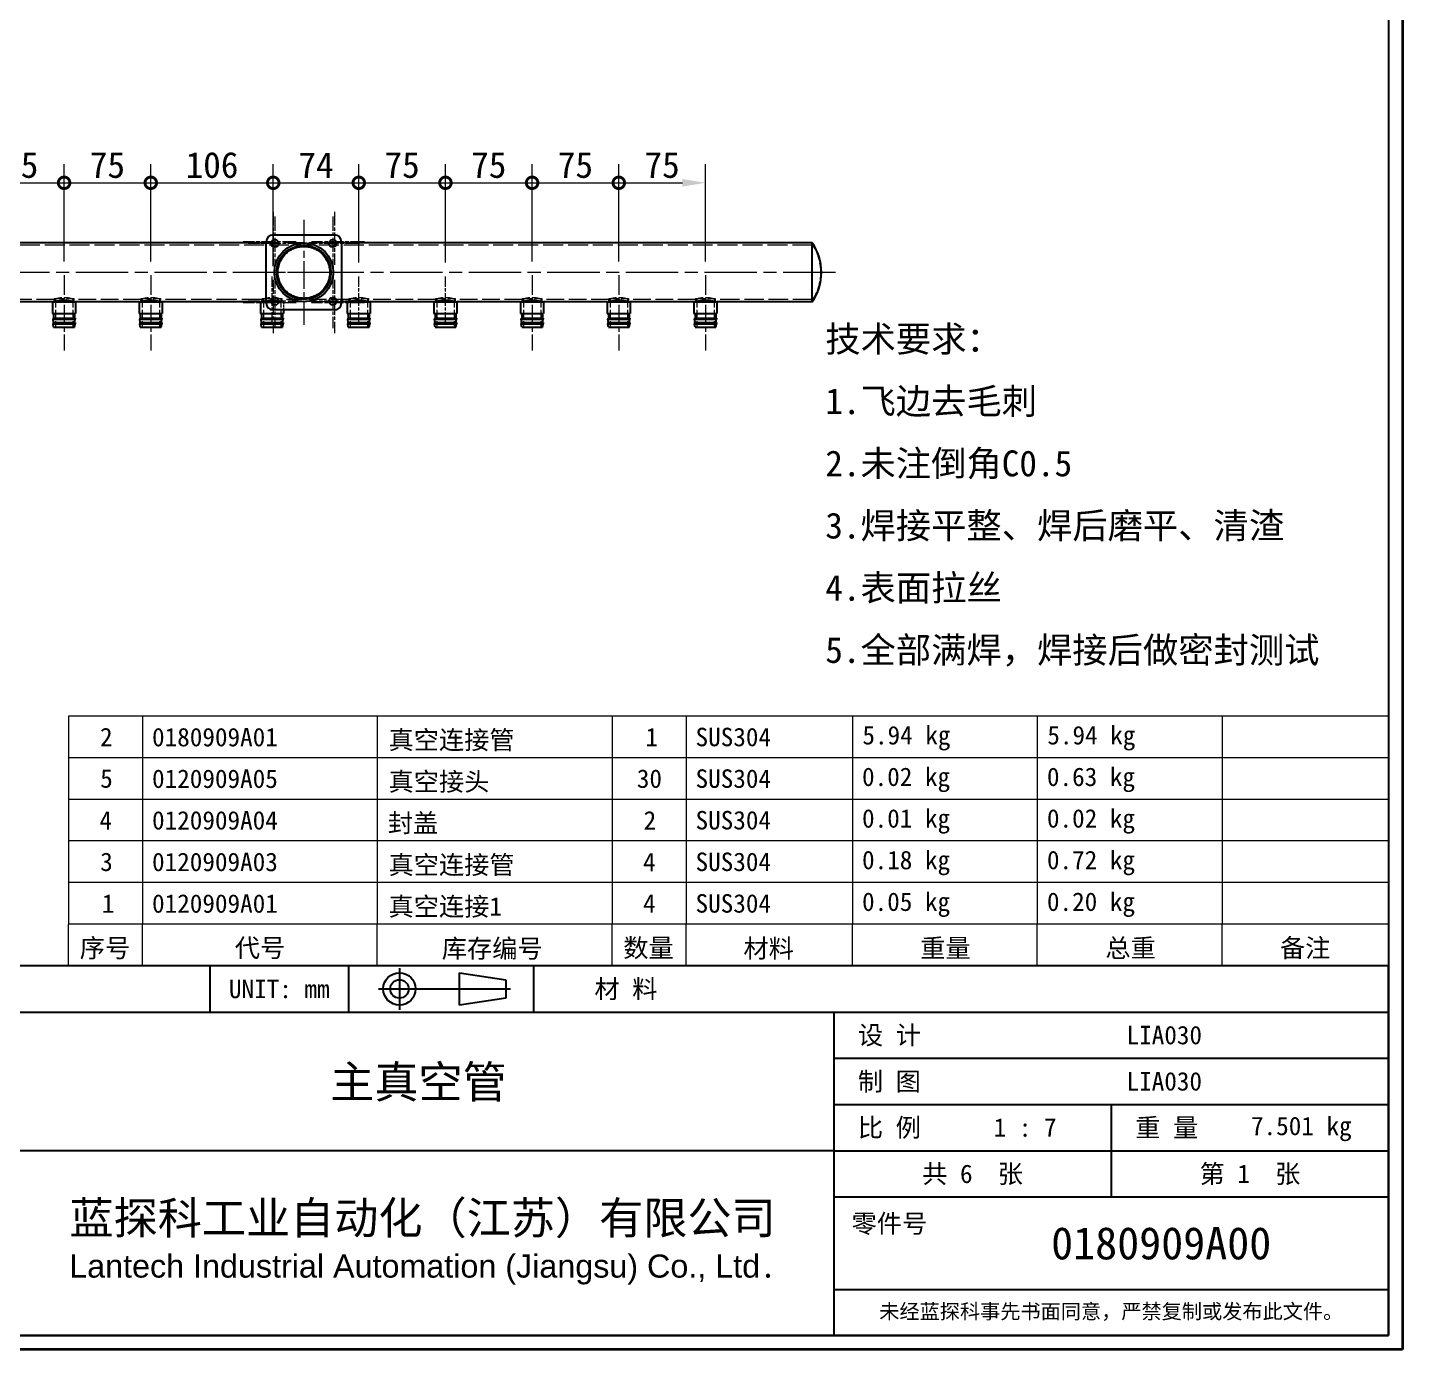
# Model space of a CAD drawing. Header units: millimetres. Extents: x 48 to 3316, y 44 to 2332.
# Drawn here: x 2126 to 3316, y 44 to 1188 of the extents above; entities that cross this region are included whole.
import ezdxf
from ezdxf.enums import TextEntityAlignment as Align

# ---------------------------------------------------------------- set-up
doc = ezdxf.new("R2010")
doc.units = ezdxf.units.MM
doc.header["$LTSCALE"] = 8
doc.linetypes.add('CHAIN', pattern=[0.3543, 0.2362, -0.0295, 0.0591, -0.0295])
doc.linetypes.add('DASHED', pattern=[0.2067, 0.1654, -0.0413])
for name, color, linetype, lineweight in [('1', 7, 'Continuous', 18), ('可见 (ISO)', 7, 'Continuous', 25), ('图框 (ISO)', 7, 'Continuous', 35), ('标题 (ISO)', 7, 'Continuous', 25)]:
    doc.layers.add(name, color=color, linetype=linetype, lineweight=lineweight)
for name, color, linetype, lineweight, true_color in [('中心标记 (ISO)', 1, 'CHAIN', 18, 0xff0000), ('中心线 (ISO)', 1, 'CHAIN', 18, 0xff0000), ('尺寸 (ISO)', 7, 'Continuous', 18, 0x008000), ('符号 (ISO)', 7, 'Continuous', 18, 0x008000), ('隐藏 (ISO)', 5, 'DASHED', 18, 0x0000ff)]:
    doc.layers.add(name, color=color, linetype=linetype, lineweight=lineweight, true_color=true_color)
doc.styles.add('文本样式164', font='SimSun.ttf')
doc.styles.add('文本样式165', font='SimSun.ttf')
doc.styles.add('文本样式74', font='SimSun.ttf')
doc.styles.add('最新国标', font='simfang.ttf')
doc.styles.add('注释文本 (ISO)', font='simfang.ttf')
doc.dimstyles.new('默认 (GB)', dxfattribs={"dimscale": 8, "dimtxt": 2.8, "dimasz": 2.5, "dimexe": 2, "dimexo": 1.5, "dimgap": 0.5, "dimtad": 1, "dimtoh": 1, "dimdsep": 46, "dimtxsty": '最新国标', "dimcen": 0.09, "dimdle": 10, "dimclrd": 256, "dimclre": 256, "dimclrt": 256, "dimaunit": 1, "dimadec": 3, "dimazin": 2, "dimtfac": 0.535714, "dimtdec": 3, "dimtmove": 0, "dimatfit": 3, "dimfxl": 0, "dimtolj": 1, "dimlwd": -1, "dimlwe": -1, "dimarcsym": 0})

# ---------------------------------------------------------------- blocks, each defined once
blk = doc.blocks.new('图框 最新国标')
at = {"layer": '图框 (ISO)'}
for p, q in [((414.5, 291.5), (414.5, 5.5)), ((414.5, 5.5), (6, 5.5))]:
    blk.add_line(p, q, dxfattribs=at)
at = {"layer": '图框 (ISO)', "color": 7, "linetype": 'Continuous', "lineweight": 25}
for p, q in [((413, 290), (413, 7)), ((413, 290), (413, 7)), ((413, 7), (6, 7)), ((413, 7), (18, 7))]:
    blk.add_line(p, q, dxfattribs=at)
at = {"layer": '图框 (ISO)', "style": '文本样式74'}
blk.add_attdef('零件代号_001', (44.43, 287.25), '', height=2.5, rotation=180, dxfattribs=at)
blk = doc.blocks.new('标题栏 最新国标')
at = {"layer": '标题 (ISO)'}
for p, q in [((381.98, -183.84), (196.98, -183.84)), ((254.48, -183.84), (254.48, -188.84)), ((269.48, -183.84), (269.48, -188.84)), ((289.48, -183.84), (289.48, -188.84)), ((381.98, -223.84), (381.98, -183.84)), ((383.48, -183.84), (383.48, -225.34)), ((281.48, -188.09), (281.48, -184.59)), ((281.48, -184.59), (286.48, -185.34)), ((286.48, -185.34), (286.48, -187.34)), ((286.48, -187.34), (281.48, -188.09)), ((196.98, -188.84), (381.98, -188.84)), ((321.98, -188.84), (321.98, -223.84)), ((321.98, -193.84), (381.98, -193.84)), ((321.98, -198.84), (381.98, -198.84)), ((351.98, -198.84), (351.98, -208.84)), ((321.98, -203.84), (232.98, -203.84)), ((321.98, -203.84), (381.98, -203.84)), ((321.98, -208.84), (381.98, -208.84)), ((321.98, -218.84), (381.98, -218.84)), ((196.98, -223.84), (381.98, -223.84)), ((383.48, -225.34), (196.98, -225.34))]:
    blk.add_line(p, q, dxfattribs=at)
at = {"layer": '标题 (ISO)', "linetype": 'CHAIN', "ltscale": 5.000333}
blk.add_line((274.98, -184.09), (274.98, -188.59), dxfattribs=at)
at = {"layer": '标题 (ISO)', "linetype": 'CHAIN', "ltscale": 15.834605}
blk.add_line((272.73, -186.34), (286.98, -186.34), dxfattribs=at)
at = {"layer": '标题 (ISO)'}
for radius in [1.75, 1]:
    blk.add_circle((274.98, -186.34), radius, dxfattribs=at)
at = {"layer": '1', "style": '文本样式164'}
for s, p in [('UNIT: mm', (261.98, -186.34)), ('材 料', (299.48, -186.34)), ('设 计', (327.98, -191.34)), ('制 图', (327.98, -196.34)), ('比 例', (327.98, -201.34)), ('重 量', (357.98, -201.34)), ('共 6  张', (336.98, -206.34)), ('第 1  张', (366.98, -206.34))]:
    blk.add_text(s, height=2, dxfattribs=at).set_placement(p, align=Align.MIDDLE_CENTER)
at = {"layer": '标题 (ISO)', "insert": (277.48, -213.84), "char_height": 2, "attachment_point": 5, "line_spacing_factor": 0.978695, "style": '注释文本 (ISO)'}
blk.add_mtext('{\\fMicrosoft YaHei|b0|i0|c134|p34;\\H1.75x;蓝探科工业自动化（江苏）有限公司\\P\\fArial|b0|i0|c0|p34;\\H0.71429x;Lantech Industrial Automation (Jiangsu) Co., Ltd\\fFangSong|b0|i0|c134|p49;.\\H1.15195x; }', dxfattribs=at)
at = {"layer": '标题 (ISO)', "attachment_point": 5, "style": '注释文本 (ISO)'}
for s, insert, char_height in [('\\fFangSong|b0|i0;零件号', (327.98, -211.84), 2), ('\\fSimSun|b0|i0;{\\H1.6000;未经蓝探科事先书面同意，严禁复制或发布此文件。}', (351.98, -221.34), 1.6)]:
    blk.add_mtext(s, dxfattribs=dict(at, insert=insert, char_height=char_height))
at = {"layer": '标题 (ISO)', "style": '注释文本 (ISO)'}
blk.add_attdef('材料', text='', height=2, dxfattribs=at).set_placement((324.48, -186.34), align=Align.MIDDLE_CENTER)
at = {"layer": '标题 (ISO)'}
for tag, p, height, style in [('设计人_001', (353.63, -192.33), 2, '注释文本 (ISO)'), ('库存编号_001', (267.49, -198.15), 3.5, '文本样式165'), ('设计人_001', (353.63, -197.33), 2, '注释文本 (ISO)'), ('视图比例_001', (339.26, -202.33), 2, '注释文本 (ISO)'), ('质量\\P3;_001', (367.1, -202.16), 2, '注释文本 (ISO)'), ('零件代号_001', (345.48, -215.59), 3.5, '文本样式165')]:
    blk.add_attdef(tag, p, '', height=height, dxfattribs=dict(at, style=style))
blk = doc.blocks.new('_DotSmall')
at = {"color": 0, "linetype": 'ByBlock', "const_width": 0.5}
blk.add_lwpolyline([(-0.0625, 0, 1), (0.0625, 0, 1)], format="xyb", close=True, dxfattribs=at)
blk = doc.blocks.new('*D30')
at = {"layer": 'Defpoints', "color": 0, "transparency": 16777216}
for p in [(2157.8, 1053.6), (2082.8, 973.6), (2157.8, 973.6)]:
    blk.add_point(p, dxfattribs=at)
at = {"layer": '尺寸 (ISO)', "color": 116, "true_color": 0x00803f, "transparency": 16777216}
for p, q in [((2082.8, 985.6), (2082.8, 1069.6)), ((2157.8, 985.6), (2157.8, 1069.6)), ((2082.8, 1053.6), (2157.8, 1053.6))]:
    blk.add_line(p, q, dxfattribs=at)
at = {"layer": '尺寸 (ISO)', "color": 116, "true_color": 0x00803f, "transparency": 16777216, "xscale": 20, "yscale": 20, "zscale": 20, "rotation": 180}
blk.add_blockref('_DotSmall', (2082.8, 1053.6), dxfattribs=at)
at = {"layer": '尺寸 (ISO)', "color": 116, "true_color": 0x00803f, "transparency": 16777216, "xscale": 20, "yscale": 20, "zscale": 20}
blk.add_blockref('_DotSmall', (2157.8, 1053.6), dxfattribs=at)
at = {"layer": '尺寸 (ISO)', "transparency": 16777216, "insert": (2120.3, 1068.9), "char_height": 22.4, "attachment_point": 5, "style": '最新国标'}
blk.add_mtext('\\A1;75', dxfattribs=at)
blk = doc.blocks.new('*D31')
at = {"layer": 'Defpoints', "color": 0, "transparency": 16777216}
for p in [(2232.8, 1053.6), (2157.8, 973.6), (2232.8, 973.6)]:
    blk.add_point(p, dxfattribs=at)
at = {"layer": '尺寸 (ISO)', "color": 116, "true_color": 0x00803f, "transparency": 16777216}
for p, q in [((2157.8, 985.6), (2157.8, 1069.6)), ((2232.8, 985.6), (2232.8, 1069.6)), ((2157.8, 1053.6), (2232.8, 1053.6))]:
    blk.add_line(p, q, dxfattribs=at)
at = {"layer": '尺寸 (ISO)', "color": 116, "true_color": 0x00803f, "transparency": 16777216, "xscale": 20, "yscale": 20, "zscale": 20, "rotation": 180}
blk.add_blockref('_DotSmall', (2157.8, 1053.6), dxfattribs=at)
at = {"layer": '尺寸 (ISO)', "color": 116, "true_color": 0x00803f, "transparency": 16777216, "xscale": 20, "yscale": 20, "zscale": 20}
blk.add_blockref('_DotSmall', (2232.8, 1053.6), dxfattribs=at)
at = {"layer": '尺寸 (ISO)', "transparency": 16777216, "insert": (2195.3, 1068.9), "char_height": 22.4, "attachment_point": 5, "style": '最新国标'}
blk.add_mtext('\\A1;75', dxfattribs=at)
blk = doc.blocks.new('*D32')
at = {"layer": 'Defpoints', "color": 0, "transparency": 16777216}
for p in [(2338.8, 1053.6), (2232.8, 973.6), (2338.8, 969.6)]:
    blk.add_point(p, dxfattribs=at)
at = {"layer": '尺寸 (ISO)', "color": 116, "true_color": 0x00803f, "transparency": 16777216}
for p, q in [((2232.8, 985.6), (2232.8, 1069.6)), ((2338.8, 981.6), (2338.8, 1069.6)), ((2232.8, 1053.6), (2338.8, 1053.6))]:
    blk.add_line(p, q, dxfattribs=at)
at = {"layer": '尺寸 (ISO)', "color": 116, "true_color": 0x00803f, "transparency": 16777216, "xscale": 20, "yscale": 20, "zscale": 20, "rotation": 180}
blk.add_blockref('_DotSmall', (2232.8, 1053.6), dxfattribs=at)
at = {"layer": '尺寸 (ISO)', "color": 116, "true_color": 0x00803f, "transparency": 16777216, "xscale": 20, "yscale": 20, "zscale": 20}
blk.add_blockref('_DotSmall', (2338.8, 1053.6), dxfattribs=at)
at = {"layer": '尺寸 (ISO)', "transparency": 16777216, "insert": (2285.8, 1068.9), "char_height": 22.4, "attachment_point": 5, "style": '最新国标'}
blk.add_mtext('\\A1;106', dxfattribs=at)
blk = doc.blocks.new('*D33')
at = {"layer": 'Defpoints', "color": 0, "transparency": 16777216}
for p in [(2412.8, 1053.6), (2338.8, 969.6), (2412.8, 972.6)]:
    blk.add_point(p, dxfattribs=at)
at = {"layer": '尺寸 (ISO)', "color": 116, "true_color": 0x00803f, "transparency": 16777216}
for p, q in [((2338.8, 981.6), (2338.8, 1069.6)), ((2412.8, 984.6), (2412.8, 1069.6)), ((2338.8, 1053.6), (2412.8, 1053.6))]:
    blk.add_line(p, q, dxfattribs=at)
at = {"layer": '尺寸 (ISO)', "color": 116, "true_color": 0x00803f, "transparency": 16777216, "xscale": 20, "yscale": 20, "zscale": 20, "rotation": 180}
blk.add_blockref('_DotSmall', (2338.8, 1053.6), dxfattribs=at)
at = {"layer": '尺寸 (ISO)', "color": 116, "true_color": 0x00803f, "transparency": 16777216, "xscale": 20, "yscale": 20, "zscale": 20}
blk.add_blockref('_DotSmall', (2412.8, 1053.6), dxfattribs=at)
at = {"layer": '尺寸 (ISO)', "transparency": 16777216, "insert": (2375.8, 1068.9), "char_height": 22.4, "attachment_point": 5, "style": '最新国标'}
blk.add_mtext('\\A1;74', dxfattribs=at)
blk = doc.blocks.new('*D34')
at = {"layer": 'Defpoints', "color": 0, "transparency": 16777216}
for p in [(2487.8, 1053.6), (2412.8, 972.6), (2487.8, 972.6)]:
    blk.add_point(p, dxfattribs=at)
at = {"layer": '尺寸 (ISO)', "color": 116, "true_color": 0x00803f, "transparency": 16777216}
for p, q in [((2412.8, 984.6), (2412.8, 1069.6)), ((2487.8, 984.6), (2487.8, 1069.6)), ((2412.8, 1053.6), (2487.8, 1053.6))]:
    blk.add_line(p, q, dxfattribs=at)
at = {"layer": '尺寸 (ISO)', "color": 116, "true_color": 0x00803f, "transparency": 16777216, "xscale": 20, "yscale": 20, "zscale": 20, "rotation": 180}
blk.add_blockref('_DotSmall', (2412.8, 1053.6), dxfattribs=at)
at = {"layer": '尺寸 (ISO)', "color": 116, "true_color": 0x00803f, "transparency": 16777216, "xscale": 20, "yscale": 20, "zscale": 20}
blk.add_blockref('_DotSmall', (2487.8, 1053.6), dxfattribs=at)
at = {"layer": '尺寸 (ISO)', "transparency": 16777216, "insert": (2450.3, 1068.9), "char_height": 22.4, "attachment_point": 5, "style": '最新国标'}
blk.add_mtext('\\A1;75', dxfattribs=at)
blk = doc.blocks.new('*D35')
at = {"layer": 'Defpoints', "color": 0, "transparency": 16777216}
for p in [(2562.8, 1053.6), (2487.8, 972.6), (2562.8, 973.6)]:
    blk.add_point(p, dxfattribs=at)
at = {"layer": '尺寸 (ISO)', "color": 116, "true_color": 0x00803f, "transparency": 16777216}
for p, q in [((2487.8, 984.6), (2487.8, 1069.6)), ((2562.8, 985.6), (2562.8, 1069.6)), ((2487.8, 1053.6), (2562.8, 1053.6))]:
    blk.add_line(p, q, dxfattribs=at)
at = {"layer": '尺寸 (ISO)', "color": 116, "true_color": 0x00803f, "transparency": 16777216, "xscale": 20, "yscale": 20, "zscale": 20, "rotation": 180}
blk.add_blockref('_DotSmall', (2487.8, 1053.6), dxfattribs=at)
at = {"layer": '尺寸 (ISO)', "color": 116, "true_color": 0x00803f, "transparency": 16777216, "xscale": 20, "yscale": 20, "zscale": 20}
blk.add_blockref('_DotSmall', (2562.8, 1053.6), dxfattribs=at)
at = {"layer": '尺寸 (ISO)', "transparency": 16777216, "insert": (2525.3, 1068.9), "char_height": 22.4, "attachment_point": 5, "style": '最新国标'}
blk.add_mtext('\\A1;75', dxfattribs=at)
blk = doc.blocks.new('*D36')
at = {"layer": 'Defpoints', "color": 0, "transparency": 16777216}
for p in [(2637.8, 1053.6), (2562.8, 973.6), (2637.8, 973.6)]:
    blk.add_point(p, dxfattribs=at)
at = {"layer": '尺寸 (ISO)', "color": 116, "true_color": 0x00803f, "transparency": 16777216}
for p, q in [((2562.8, 985.6), (2562.8, 1069.6)), ((2637.8, 985.6), (2637.8, 1069.6)), ((2562.8, 1053.6), (2637.8, 1053.6))]:
    blk.add_line(p, q, dxfattribs=at)
at = {"layer": '尺寸 (ISO)', "color": 116, "true_color": 0x00803f, "transparency": 16777216, "xscale": 20, "yscale": 20, "zscale": 20, "rotation": 180}
blk.add_blockref('_DotSmall', (2562.8, 1053.6), dxfattribs=at)
at = {"layer": '尺寸 (ISO)', "color": 116, "true_color": 0x00803f, "transparency": 16777216, "xscale": 20, "yscale": 20, "zscale": 20}
blk.add_blockref('_DotSmall', (2637.8, 1053.6), dxfattribs=at)
at = {"layer": '尺寸 (ISO)', "transparency": 16777216, "insert": (2600.3, 1068.9), "char_height": 22.4, "attachment_point": 5, "style": '最新国标'}
blk.add_mtext('\\A1;75', dxfattribs=at)
blk = doc.blocks.new('*D37')
at = {"layer": 'Defpoints', "color": 0, "transparency": 16777216}
for p in [(2712.8, 1053.6), (2637.8, 973.6), (2712.8, 973.6)]:
    blk.add_point(p, dxfattribs=at)
at = {"layer": '尺寸 (ISO)', "color": 116, "true_color": 0x00803f, "transparency": 16777216}
for p, q in [((2637.8, 985.6), (2637.8, 1069.6)), ((2712.8, 985.6), (2712.8, 1069.6)), ((2637.8, 1053.6), (2692.8, 1053.6))]:
    blk.add_line(p, q, dxfattribs=at)
blk.add_solid([(2692.8, 1056.9), (2692.8, 1050.3), (2712.8, 1053.6)], dxfattribs=at)
at = {"layer": '尺寸 (ISO)', "color": 116, "true_color": 0x00803f, "transparency": 16777216, "xscale": 20, "yscale": 20, "zscale": 20, "rotation": 180}
blk.add_blockref('_DotSmall', (2637.8, 1053.6), dxfattribs=at)
at = {"layer": '尺寸 (ISO)', "transparency": 16777216, "insert": (2675.3, 1068.9), "char_height": 22.4, "attachment_point": 5, "style": '最新国标'}
blk.add_mtext('\\A1;75', dxfattribs=at)
blk = doc.blocks.new('明细栏')
at = {"layer": '符号 (ISO)'}
for p, q in [((413, 74.01), (270.2, 74.01)), ((270.2, 74.01), (270.2, 51.5)), ((278.2, 74.01), (278.2, 51.5)), ((303.6, 74.01), (303.6, 51.5)), ((329, 74.01), (329, 51.5)), ((337, 74.01), (337, 51.5)), ((355, 74.01), (355, 51.5)), ((375, 74.01), (375, 51.5)), ((395, 74.01), (395, 51.5)), ((413, 74.01), (413, 51.5)), ((413, 69.51), (270.2, 69.51)), ((413, 65.01), (270.2, 65.01)), ((413, 60.51), (270.2, 60.51)), ((413, 56), (270.2, 56)), ((413, 51.5), (270.2, 51.5)), ((270.2, 47), (270.2, 51.5)), ((278.2, 47), (278.2, 51.5)), ((303.6, 47), (303.6, 51.5)), ((329, 47), (329, 51.5)), ((337, 47), (337, 51.5)), ((355, 47), (355, 51.5)), ((375, 47), (375, 51.5)), ((395, 47), (395, 51.5)), ((413, 47), (413, 51.5)), ((413, 47), (270.2, 47))]:
    blk.add_line(p, q, dxfattribs=at)
at = {"layer": '符号 (ISO)', "char_height": 2, "attachment_point": 7, "style": '注释文本 (ISO)'}
for s, insert in [('5.94 kg', (356.08, 70.29)), ('5.94 kg', (376.08, 70.29)), ('2', (273.61, 70.75)), ('0180909A01', (279.24, 70.71)), ('真空连接管', (304.82, 70.21)), ('1', (332.61, 70.74)), ('SUS304', (338.03, 70.72)), ('0.02 kg', (356.04, 65.79)), ('0.63 kg', (376.04, 65.79)), ('5', (273.63, 66.23)), ('0120909A05', (279.24, 66.21)), ('真空接头', (304.82, 65.71)), ('30', (331.68, 66.22)), ('SUS304', (338.03, 66.22)), ('0.01 kg', (356.04, 61.29)), ('0.02 kg', (376.04, 61.29)), ('4', (273.55, 61.74)), ('0120909A04', (279.24, 61.71)), ('封盖', (304.74, 61.24)), ('2', (332.41, 61.74)), ('SUS304', (338.03, 61.72)), ('0.18 kg', (356.04, 56.79)), ('0.72 kg', (376.04, 56.79)), ('3', (273.63, 57.22)), ('0120909A03', (279.24, 57.21)), ('真空连接管', (304.82, 56.7)), ('4', (332.35, 57.24)), ('SUS304', (338.03, 57.22)), ('0.05 kg', (356.04, 52.28)), ('0.20 kg', (376.04, 52.28)), ('1', (273.81, 52.74)), ('0120909A01', (279.24, 52.71)), ('真空连接1', (304.82, 52.2)), ('4', (332.35, 52.74)), ('SUS304', (338.03, 52.72)), ('序号', (271.42, 47.7)), ('代号', (288.19, 47.72)), ('库存编号', (310.58, 47.65)), ('数量', (330.21, 47.71)), ('材料', (343.21, 47.67)), ('重量', (362.33, 47.77)), ('总重', (382.36, 47.74)), ('备注', (401.25, 47.72))]:
    blk.add_mtext(s, dxfattribs=dict(at, insert=insert))

msp = doc.modelspace()

# ---------------------------------------------------------------- linework, layer by layer
at = {"layer": '中心标记 (ISO)', "ltscale": 6.389343}
for p, q in [((2338.767, 1028.612), (2338.767, 982.612)), ((2391.767, 1028.612), (2391.767, 982.612)), ((2358.767, 1002.612), (2312.767, 1002.612)), ((2417.767, 1002.612), (2371.767, 1002.612)), ((2338.767, 969.612), (2338.767, 923.612)), ((2391.767, 969.612), (2391.767, 923.612)), ((2358.767, 949.612), (2312.767, 949.612)), ((2417.767, 949.612), (2371.767, 949.612))]:
    msp.add_line(p, q, dxfattribs=at)
at = {"layer": '中心标记 (ISO)', "ltscale": 6.472683}
for p, q in [((2340.267, 1024.412), (2340.267, 977.812)), ((2390.267, 1024.412), (2390.267, 977.812)), ((2363.567, 1001.112), (2316.967, 1001.112)), ((2413.567, 1001.112), (2366.967, 1001.112)), ((2340.267, 974.412), (2340.267, 927.812)), ((2390.267, 974.412), (2390.267, 927.812)), ((2363.567, 951.112), (2316.967, 951.112)), ((2413.567, 951.112), (2366.967, 951.112))]:
    msp.add_line(p, q, dxfattribs=at)
at = {"layer": '中心标记 (ISO)', "ltscale": 12.639884}
for p, q in [((2365.267, 1021.612), (2365.267, 930.612)), ((2410.767, 976.112), (2319.767, 976.112))]:
    msp.add_line(p, q, dxfattribs=at)
at = {"layer": '中心线 (ISO)', "ltscale": 23.990969}
msp.add_line((2825.267, 976.112), (305.267, 976.112), dxfattribs=at)
at = {"layer": '中心线 (ISO)', "ltscale": 9.028461}
for p, q in [((2157.767, 973.612), (2157.767, 908.612)), ((2232.767, 973.612), (2232.767, 908.612)), ((2562.767, 973.612), (2562.767, 908.612)), ((2637.767, 973.612), (2637.767, 908.612)), ((2712.767, 973.612), (2712.767, 908.612))]:
    msp.add_line(p, q, dxfattribs=at)
at = {"layer": '中心线 (ISO)', "ltscale": 5.833739}
for p, q in [((2337.767, 930.612), (2337.767, 972.612)), ((2412.767, 930.612), (2412.767, 972.612)), ((2487.767, 930.612), (2487.767, 972.612))]:
    msp.add_line(p, q, dxfattribs=at)
at = {"layer": '可见 (ISO)'}
for p, q in [((2332.767, 1001.612), (1942.767, 1001.612)), ((2332.767, 949.612), (2332.767, 1002.612)), ((2343.529, 1001.612), (2337.005, 1001.612)), ((2338.767, 1008.612), (2391.767, 1008.612)), ((2393.529, 1001.612), (2387.005, 1001.612)), ((2397.767, 1002.612), (2397.767, 949.612)), ((2805.267, 1001.612), (2397.767, 1001.612)), ((2805.267, 950.612), (2805.267, 1001.612)), ((2805.267, 950.612), (2805.267, 1001.612)), ((2147.767, 950.612), (2092.767, 950.612)), ((2147.767, 950.612), (2167.767, 950.612)), ((2147.767, 950.612), (2147.767, 940.612)), ((2147.767, 940.612), (2167.767, 940.612)), ((2148.767, 940.612), (2148.767, 936.612)), ((2166.767, 940.612), (2166.767, 936.612)), ((2222.767, 950.612), (2167.767, 950.612)), ((2167.767, 950.612), (2167.767, 940.612)), ((2222.767, 950.612), (2242.767, 950.612)), ((2222.767, 950.612), (2222.767, 940.612)), ((2222.767, 940.612), (2242.767, 940.612)), ((2223.767, 940.612), (2223.767, 936.612)), ((2241.767, 940.612), (2241.767, 936.612)), ((2327.767, 950.612), (2242.767, 950.612)), ((2242.767, 950.612), (2242.767, 940.612)), ((2327.767, 950.612), (2332.767, 950.612)), ((2327.767, 950.612), (2327.767, 940.612)), ((2327.767, 940.612), (2347.767, 940.612)), ((2328.767, 940.612), (2328.767, 936.612)), ((2337.005, 950.612), (2343.529, 950.612)), ((2391.767, 943.612), (2338.767, 943.612)), ((2346.767, 940.612), (2346.767, 936.612)), ((2347.767, 943.612), (2347.767, 940.612)), ((2393.529, 950.612), (2387.005, 950.612)), ((2402.767, 950.612), (2397.767, 950.612)), ((2402.767, 950.612), (2422.767, 950.612)), ((2402.767, 950.612), (2402.767, 940.612)), ((2402.767, 940.612), (2422.767, 940.612)), ((2403.767, 940.612), (2403.767, 936.612)), ((2421.767, 940.612), (2421.767, 936.612)), ((2477.767, 950.612), (2422.767, 950.612)), ((2422.767, 950.612), (2422.767, 940.612)), ((2477.767, 950.612), (2497.767, 950.612)), ((2477.767, 950.612), (2477.767, 940.612)), ((2477.767, 940.612), (2497.767, 940.612)), ((2478.767, 940.612), (2478.767, 936.612)), ((2496.767, 940.612), (2496.767, 936.612)), ((2552.767, 950.612), (2497.767, 950.612)), ((2497.767, 950.612), (2497.767, 940.612)), ((2552.767, 950.612), (2572.767, 950.612)), ((2552.767, 950.612), (2552.767, 940.612)), ((2552.767, 940.612), (2572.767, 940.612)), ((2553.767, 940.612), (2553.767, 936.612)), ((2571.767, 940.612), (2571.767, 936.612)), ((2627.767, 950.612), (2572.767, 950.612)), ((2572.767, 950.612), (2572.767, 940.612)), ((2627.767, 950.612), (2647.767, 950.612)), ((2627.767, 950.612), (2627.767, 940.612)), ((2627.767, 940.612), (2647.767, 940.612)), ((2628.767, 940.612), (2628.767, 936.612)), ((2646.767, 940.612), (2646.767, 936.612)), ((2702.767, 950.612), (2647.767, 950.612)), ((2647.767, 950.612), (2647.767, 940.612)), ((2702.767, 950.612), (2722.767, 950.612)), ((2702.767, 950.612), (2702.767, 940.612)), ((2702.767, 940.612), (2722.767, 940.612)), ((2703.767, 940.612), (2703.767, 936.612)), ((2721.767, 940.612), (2721.767, 936.612)), ((2805.267, 950.612), (2722.767, 950.612)), ((2722.767, 950.612), (2722.767, 940.612)), ((2148.267, 936.612), (2167.267, 936.612)), ((2148.267, 936.612), (2148.267, 935.612)), ((2148.267, 935.612), (2167.267, 935.612)), ((2148.767, 932.612), (2148.267, 935.612)), ((2148.267, 932.612), (2167.267, 932.612)), ((2148.267, 932.612), (2148.267, 931.612)), ((2148.267, 931.612), (2167.267, 931.612)), ((2148.767, 928.612), (2148.267, 931.612)), ((2148.767, 928.612), (2166.767, 928.612)), ((2166.767, 932.612), (2167.267, 935.612)), ((2166.767, 928.612), (2167.267, 931.612)), ((2167.267, 936.612), (2167.267, 935.612)), ((2167.267, 932.612), (2167.267, 931.612)), ((2223.267, 936.612), (2242.267, 936.612)), ((2223.267, 936.612), (2223.267, 935.612)), ((2223.267, 935.612), (2242.267, 935.612)), ((2223.767, 932.612), (2223.267, 935.612)), ((2223.267, 932.612), (2242.267, 932.612)), ((2223.267, 932.612), (2223.267, 931.612)), ((2223.267, 931.612), (2242.267, 931.612)), ((2223.767, 928.612), (2223.267, 931.612)), ((2223.767, 928.612), (2241.767, 928.612)), ((2241.767, 932.612), (2242.267, 935.612)), ((2241.767, 928.612), (2242.267, 931.612)), ((2242.267, 936.612), (2242.267, 935.612)), ((2242.267, 932.612), (2242.267, 931.612)), ((2328.267, 936.612), (2347.267, 936.612)), ((2328.267, 936.612), (2328.267, 935.612)), ((2328.267, 935.612), (2347.267, 935.612)), ((2328.767, 932.612), (2328.267, 935.612)), ((2328.267, 932.612), (2347.267, 932.612)), ((2328.267, 932.612), (2328.267, 931.612)), ((2328.267, 931.612), (2347.267, 931.612)), ((2328.767, 928.612), (2328.267, 931.612)), ((2328.767, 928.612), (2346.767, 928.612)), ((2346.767, 932.612), (2347.267, 935.612)), ((2346.767, 928.612), (2347.267, 931.612)), ((2347.267, 936.612), (2347.267, 935.612)), ((2347.267, 932.612), (2347.267, 931.612)), ((2403.267, 936.612), (2422.267, 936.612)), ((2403.267, 936.612), (2403.267, 935.612)), ((2403.267, 935.612), (2422.267, 935.612)), ((2403.767, 932.612), (2403.267, 935.612)), ((2403.267, 932.612), (2422.267, 932.612)), ((2403.267, 932.612), (2403.267, 931.612)), ((2403.267, 931.612), (2422.267, 931.612)), ((2403.767, 928.612), (2403.267, 931.612)), ((2403.767, 928.612), (2421.767, 928.612)), ((2421.767, 932.612), (2422.267, 935.612)), ((2421.767, 928.612), (2422.267, 931.612)), ((2422.267, 936.612), (2422.267, 935.612)), ((2422.267, 932.612), (2422.267, 931.612)), ((2478.267, 936.612), (2497.267, 936.612)), ((2478.267, 936.612), (2478.267, 935.612)), ((2478.267, 935.612), (2497.267, 935.612)), ((2478.767, 932.612), (2478.267, 935.612)), ((2478.267, 932.612), (2497.267, 932.612)), ((2478.267, 932.612), (2478.267, 931.612)), ((2478.267, 931.612), (2497.267, 931.612)), ((2478.767, 928.612), (2478.267, 931.612)), ((2478.767, 928.612), (2496.767, 928.612)), ((2496.767, 932.612), (2497.267, 935.612)), ((2496.767, 928.612), (2497.267, 931.612)), ((2497.267, 936.612), (2497.267, 935.612)), ((2497.267, 932.612), (2497.267, 931.612)), ((2553.267, 936.612), (2572.267, 936.612)), ((2553.267, 936.612), (2553.267, 935.612)), ((2553.267, 935.612), (2572.267, 935.612)), ((2553.767, 932.612), (2553.267, 935.612)), ((2553.267, 932.612), (2572.267, 932.612)), ((2553.267, 932.612), (2553.267, 931.612)), ((2553.267, 931.612), (2572.267, 931.612)), ((2553.767, 928.612), (2553.267, 931.612)), ((2553.767, 928.612), (2571.767, 928.612)), ((2571.767, 932.612), (2572.267, 935.612)), ((2571.767, 928.612), (2572.267, 931.612)), ((2572.267, 936.612), (2572.267, 935.612)), ((2572.267, 932.612), (2572.267, 931.612)), ((2628.267, 936.612), (2647.267, 936.612)), ((2628.267, 936.612), (2628.267, 935.612)), ((2628.267, 935.612), (2647.267, 935.612)), ((2628.767, 932.612), (2628.267, 935.612)), ((2628.267, 932.612), (2647.267, 932.612)), ((2628.267, 932.612), (2628.267, 931.612)), ((2628.267, 931.612), (2647.267, 931.612)), ((2628.767, 928.612), (2628.267, 931.612)), ((2628.767, 928.612), (2646.767, 928.612)), ((2646.767, 932.612), (2647.267, 935.612)), ((2646.767, 928.612), (2647.267, 931.612)), ((2647.267, 936.612), (2647.267, 935.612)), ((2647.267, 932.612), (2647.267, 931.612)), ((2703.267, 936.612), (2722.267, 936.612)), ((2703.267, 936.612), (2703.267, 935.612)), ((2703.267, 935.612), (2722.267, 935.612)), ((2703.767, 932.612), (2703.267, 935.612)), ((2703.267, 932.612), (2722.267, 932.612)), ((2703.267, 932.612), (2703.267, 931.612)), ((2703.267, 931.612), (2722.267, 931.612)), ((2703.767, 928.612), (2703.267, 931.612)), ((2703.767, 928.612), (2721.767, 928.612)), ((2721.767, 932.612), (2722.267, 935.612)), ((2721.767, 928.612), (2722.267, 931.612)), ((2722.267, 936.612), (2722.267, 935.612)), ((2722.267, 932.612), (2722.267, 931.612))]:
    msp.add_line(p, q, dxfattribs=at)
for centre, radius in [((2340.267, 1001.112), 3.3), ((2365.267, 976.112), 25.5), ((2365.267, 976.112), 25.5), ((2365.267, 976.112), 23.5), ((2390.267, 1001.112), 3.3), ((2340.267, 951.112), 3.3), ((2390.267, 951.112), 3.3)]:
    msp.add_circle(centre, radius, dxfattribs=at)
for centre, radius, start, end in [((2338.767, 1002.612), 6, 90, 180), ((2391.767, 1002.612), 6, 0, 90), ((2765.267, 975.058), 48.012, 1.257824, 33.578117), ((2765.267, 977.166), 48.012, 326.421883, 358.742176), ((2338.767, 949.612), 6, 180, 270), ((2391.767, 949.612), 6, 270, 0)]:
    msp.add_arc(centre, radius, start, end, dxfattribs=at)
for points, knots in [([(2342.767, 976.112), (2342.767, 977.624), (2342.922, 979.159), (2343.54, 982.156), (2344.003, 983.619), (2345.187, 986.373), (2345.909, 987.668), (2347.528, 990.027), (2348.426, 991.091), (2350.349, 993.014), (2351.454, 993.931), (2353.834, 995.544), (2355.11, 996.242), (2357.79, 997.383), (2359.192, 997.828), (2362.124, 998.442), (2363.656, 998.612), (2365.267, 998.612), (2366.878, 998.612), (2368.41, 998.442), (2371.343, 997.828), (2372.745, 997.383), (2375.425, 996.242), (2376.7, 995.544), (2379.081, 993.931), (2380.185, 993.014), (2382.108, 991.091), (2383.006, 990.027), (2384.626, 987.668), (2385.347, 986.373), (2386.531, 983.619), (2386.994, 982.156), (2387.612, 979.159), (2387.767, 977.624), (2387.767, 976.112)], [11.24140526, 11.24140526, 11.24140526, 11.24140526, 11.69494813, 11.69494813, 12.148491, 12.148491, 12.60203387, 12.60203387, 13.05557674, 13.05557674, 13.53881764, 13.53881764, 14.02205854, 14.02205854, 14.50529944, 14.50529944, 14.98854034, 14.98854034, 14.98854034, 15.47178125, 15.47178125, 15.95502215, 15.95502215, 16.43826305, 16.43826305, 16.92150395, 16.92150395, 17.37504682, 17.37504682, 17.82858969, 17.82858969, 18.28213256, 18.28213256, 18.73567543, 18.73567543, 18.73567543, 18.73567543]), ([(2387.767, 976.112), (2387.767, 974.6), (2387.612, 973.065), (2386.994, 970.068), (2386.531, 968.605), (2385.347, 965.851), (2384.626, 964.556), (2383.006, 962.197), (2382.108, 961.133), (2380.185, 959.21), (2379.081, 958.293), (2376.7, 956.68), (2375.425, 955.982), (2372.745, 954.841), (2371.343, 954.396), (2368.41, 953.782), (2366.878, 953.612), (2363.656, 953.612), (2362.124, 953.782), (2359.192, 954.396), (2357.79, 954.841), (2355.11, 955.982), (2353.834, 956.68), (2351.454, 958.293), (2350.349, 959.21), (2348.426, 961.133), (2347.528, 962.197), (2345.909, 964.556), (2345.187, 965.851), (2344.003, 968.605), (2343.54, 970.068), (2342.922, 973.065), (2342.767, 974.6), (2342.767, 976.112)], [3.74713509, 3.74713509, 3.74713509, 3.74713509, 4.20067796, 4.20067796, 4.65422082, 4.65422082, 5.10776369, 5.10776369, 5.56130656, 5.56130656, 6.04454747, 6.04454747, 6.52778837, 6.52778837, 7.01102927, 7.01102927, 7.49427017, 7.49427017, 7.97751107, 7.97751107, 8.46075198, 8.46075198, 8.94399288, 8.94399288, 9.42723378, 9.42723378, 9.88077665, 9.88077665, 10.33431952, 10.33431952, 10.78786239, 10.78786239, 11.24140526, 11.24140526, 11.24140526, 11.24140526]), ([(2149.267, 950.612), (2149.267, 950.612), (2149.484, 950.687), (2150.354, 950.957), (2151.007, 951.149), (2152.507, 951.512), (2153.457, 951.709), (2155.549, 951.99), (2156.691, 952.07), (2158.844, 952.07), (2159.986, 951.99), (2162.077, 951.709), (2163.027, 951.512), (2164.527, 951.149), (2165.18, 950.957), (2166.05, 950.687), (2166.267, 950.612), (2166.267, 950.612)], [1.29149025, 1.29149025, 1.29149025, 1.29149025, 1.61428792, 1.61428792, 1.93708559, 1.93708559, 2.26003305, 2.26003305, 2.5829805, 2.5829805, 2.90592795, 2.90592795, 3.22887541, 3.22887541, 3.55167308, 3.55167308, 3.87447075, 3.87447075, 3.87447075, 3.87447075]), ([(2224.267, 950.612), (2224.267, 950.612), (2224.484, 950.687), (2225.354, 950.957), (2226.007, 951.149), (2227.507, 951.512), (2228.457, 951.709), (2230.549, 951.99), (2231.691, 952.07), (2233.844, 952.07), (2234.986, 951.99), (2237.077, 951.709), (2238.027, 951.512), (2239.527, 951.149), (2240.18, 950.957), (2241.05, 950.687), (2241.267, 950.612), (2241.267, 950.612)], [1.29149025, 1.29149025, 1.29149025, 1.29149025, 1.61428792, 1.61428792, 1.93708559, 1.93708559, 2.26003305, 2.26003305, 2.5829805, 2.5829805, 2.90592795, 2.90592795, 3.22887541, 3.22887541, 3.55167308, 3.55167308, 3.87447075, 3.87447075, 3.87447075, 3.87447075]), ([(2337.107, 952.061), (2337.329, 952.067), (2337.549, 952.07), (2338.844, 952.07), (2339.986, 951.99), (2341.977, 951.723), (2342.844, 951.55), (2343.556, 951.383)], [2.51761005, 2.51761005, 2.51761005, 2.51761005, 2.582980499, 2.582980499, 2.905927953, 2.905927953, 3.197838272, 3.197838272, 3.197838272, 3.197838272]), ([(2404.267, 950.612), (2404.267, 950.612), (2404.484, 950.687), (2405.354, 950.957), (2406.007, 951.149), (2407.507, 951.512), (2408.457, 951.709), (2410.549, 951.99), (2411.691, 952.07), (2413.844, 952.07), (2414.986, 951.99), (2417.077, 951.709), (2418.027, 951.512), (2419.527, 951.149), (2420.18, 950.957), (2421.05, 950.687), (2421.267, 950.612), (2421.267, 950.612)], [1.29149025, 1.29149025, 1.29149025, 1.29149025, 1.61428792, 1.61428792, 1.93708559, 1.93708559, 2.26003305, 2.26003305, 2.5829805, 2.5829805, 2.90592795, 2.90592795, 3.22887541, 3.22887541, 3.55167308, 3.55167308, 3.87447075, 3.87447075, 3.87447075, 3.87447075]), ([(2479.267, 950.612), (2479.267, 950.612), (2479.484, 950.687), (2480.354, 950.957), (2481.007, 951.149), (2482.507, 951.512), (2483.457, 951.709), (2485.549, 951.99), (2486.691, 952.07), (2488.844, 952.07), (2489.986, 951.99), (2492.077, 951.709), (2493.027, 951.512), (2494.527, 951.149), (2495.18, 950.957), (2496.05, 950.687), (2496.267, 950.612), (2496.267, 950.612)], [1.29149025, 1.29149025, 1.29149025, 1.29149025, 1.61428792, 1.61428792, 1.93708559, 1.93708559, 2.26003305, 2.26003305, 2.5829805, 2.5829805, 2.90592795, 2.90592795, 3.22887541, 3.22887541, 3.55167308, 3.55167308, 3.87447075, 3.87447075, 3.87447075, 3.87447075]), ([(2554.267, 950.612), (2554.267, 950.612), (2554.484, 950.687), (2555.354, 950.957), (2556.007, 951.149), (2557.507, 951.512), (2558.457, 951.709), (2560.549, 951.99), (2561.691, 952.07), (2563.844, 952.07), (2564.986, 951.99), (2567.077, 951.709), (2568.027, 951.512), (2569.527, 951.149), (2570.18, 950.957), (2571.05, 950.687), (2571.267, 950.612), (2571.267, 950.612)], [1.29149025, 1.29149025, 1.29149025, 1.29149025, 1.61428792, 1.61428792, 1.93708559, 1.93708559, 2.26003305, 2.26003305, 2.5829805, 2.5829805, 2.90592795, 2.90592795, 3.22887541, 3.22887541, 3.55167308, 3.55167308, 3.87447075, 3.87447075, 3.87447075, 3.87447075]), ([(2629.267, 950.612), (2629.267, 950.612), (2629.484, 950.687), (2630.354, 950.957), (2631.007, 951.149), (2632.507, 951.512), (2633.457, 951.709), (2635.549, 951.99), (2636.691, 952.07), (2638.844, 952.07), (2639.986, 951.99), (2642.077, 951.709), (2643.027, 951.512), (2644.527, 951.149), (2645.18, 950.957), (2646.05, 950.687), (2646.267, 950.612), (2646.267, 950.612)], [1.29149025, 1.29149025, 1.29149025, 1.29149025, 1.61428792, 1.61428792, 1.93708559, 1.93708559, 2.26003305, 2.26003305, 2.5829805, 2.5829805, 2.90592795, 2.90592795, 3.22887541, 3.22887541, 3.55167308, 3.55167308, 3.87447075, 3.87447075, 3.87447075, 3.87447075]), ([(2704.267, 950.612), (2704.267, 950.612), (2704.484, 950.687), (2705.354, 950.957), (2706.007, 951.149), (2707.507, 951.512), (2708.457, 951.709), (2710.549, 951.99), (2711.691, 952.07), (2713.844, 952.07), (2714.986, 951.99), (2717.077, 951.709), (2718.027, 951.512), (2719.527, 951.149), (2720.18, 950.957), (2721.05, 950.687), (2721.267, 950.612), (2721.267, 950.612)], [1.29149025, 1.29149025, 1.29149025, 1.29149025, 1.61428792, 1.61428792, 1.93708559, 1.93708559, 2.26003305, 2.26003305, 2.5829805, 2.5829805, 2.90592795, 2.90592795, 3.22887541, 3.22887541, 3.55167308, 3.55167308, 3.87447075, 3.87447075, 3.87447075, 3.87447075]), ([(2329.267, 950.612), (2329.267, 950.612), (2329.484, 950.687), (2330.354, 950.957), (2331.007, 951.149), (2332.063, 951.405), (2332.403, 951.481), (2332.768, 951.556)], [1.29149025, 1.29149025, 1.29149025, 1.29149025, 1.61428792, 1.61428792, 1.937085591, 1.937085591, 2.06891551, 2.06891551, 2.06891551, 2.06891551])]:
    msp.add_open_spline(points, degree=3, knots=knots, dxfattribs=at)
at = {"layer": '隐藏 (ISO)', "ltscale": 13.041375}
msp.add_line((2805.267, 999.612), (325.267, 999.612), dxfattribs=at)
at = {"layer": '隐藏 (ISO)', "ltscale": 1.008937}
for p, q in [((2337.005, 1001.612), (2332.767, 1001.612)), ((2397.767, 1001.612), (2393.529, 1001.612)), ((2397.767, 950.612), (2393.529, 950.612))]:
    msp.add_line(p, q, dxfattribs=at)
at = {"layer": '隐藏 (ISO)', "ltscale": 13.145924}
msp.add_line((2387.005, 1001.612), (2343.529, 1001.612), dxfattribs=at)
at = {"layer": '隐藏 (ISO)', "ltscale": 11.691663}
for p, q in [((2149.267, 952.612), (2091.267, 952.612)), ((2224.267, 952.612), (2166.267, 952.612)), ((2404.267, 952.612), (2346.267, 952.612)), ((2479.267, 952.612), (2421.267, 952.612)), ((2554.267, 952.612), (2496.267, 952.612)), ((2629.267, 952.612), (2571.267, 952.612)), ((2704.267, 952.612), (2646.267, 952.612))]:
    msp.add_line(p, q, dxfattribs=at)
at = {"layer": '隐藏 (ISO)', "ltscale": 6.357667}
for p, q in [((2149.267, 953.612), (2166.267, 953.612)), ((2224.267, 953.612), (2241.267, 953.612)), ((2329.267, 953.612), (2346.267, 953.612)), ((2404.267, 953.612), (2421.267, 953.612)), ((2479.267, 953.612), (2496.267, 953.612)), ((2554.267, 953.612), (2571.267, 953.612)), ((2629.267, 953.612), (2646.267, 953.612)), ((2704.267, 953.612), (2721.267, 953.612))]:
    msp.add_line(p, q, dxfattribs=at)
at = {"layer": '隐藏 (ISO)', "ltscale": 0.714161}
for p, q in [((2149.267, 953.612), (2149.267, 950.612)), ((2166.267, 953.612), (2166.267, 950.612)), ((2224.267, 953.612), (2224.267, 950.612)), ((2241.267, 953.612), (2241.267, 950.612)), ((2329.267, 953.612), (2329.267, 950.612)), ((2346.267, 953.612), (2346.267, 950.612)), ((2404.267, 953.612), (2404.267, 950.612)), ((2421.267, 953.612), (2421.267, 950.612)), ((2479.267, 953.612), (2479.267, 950.612)), ((2496.267, 953.612), (2496.267, 950.612)), ((2554.267, 953.612), (2554.267, 950.612)), ((2571.267, 953.612), (2571.267, 950.612)), ((2629.267, 953.612), (2629.267, 950.612)), ((2646.267, 953.612), (2646.267, 950.612)), ((2704.267, 953.612), (2704.267, 950.612)), ((2721.267, 953.612), (2721.267, 950.612))]:
    msp.add_line(p, q, dxfattribs=at)
at = {"layer": '隐藏 (ISO)', "ltscale": 0.476074}
for p, q in [((2149.267, 950.612), (2149.267, 952.612)), ((2166.267, 950.612), (2166.267, 952.612)), ((2224.267, 950.612), (2224.267, 952.612)), ((2241.267, 950.612), (2241.267, 952.612)), ((2329.267, 950.612), (2329.267, 952.612)), ((2346.267, 950.612), (2346.267, 952.612)), ((2404.267, 950.612), (2404.267, 952.612)), ((2421.267, 950.612), (2421.267, 952.612)), ((2479.267, 950.612), (2479.267, 952.612)), ((2496.267, 950.612), (2496.267, 952.612)), ((2554.267, 950.612), (2554.267, 952.612)), ((2571.267, 950.612), (2571.267, 952.612)), ((2629.267, 950.612), (2629.267, 952.612)), ((2646.267, 950.612), (2646.267, 952.612)), ((2704.267, 950.612), (2704.267, 952.612)), ((2721.267, 950.612), (2721.267, 952.612))]:
    msp.add_line(p, q, dxfattribs=at)
at = {"layer": '隐藏 (ISO)', "ltscale": 5.952077}
for p, q in [((2150.267, 953.612), (2150.267, 928.612)), ((2165.267, 953.612), (2165.267, 928.612)), ((2225.267, 953.612), (2225.267, 928.612)), ((2240.267, 953.612), (2240.267, 928.612)), ((2330.267, 953.612), (2330.267, 928.612)), ((2345.267, 953.612), (2345.267, 928.612)), ((2405.267, 953.612), (2405.267, 928.612)), ((2420.267, 953.612), (2420.267, 928.612)), ((2480.267, 953.612), (2480.267, 928.612)), ((2495.267, 953.612), (2495.267, 928.612)), ((2555.267, 953.612), (2555.267, 928.612)), ((2570.267, 953.612), (2570.267, 928.612)), ((2630.267, 953.612), (2630.267, 928.612)), ((2645.267, 953.612), (2645.267, 928.612)), ((2705.267, 953.612), (2705.267, 928.612)), ((2720.267, 953.612), (2720.267, 928.612))]:
    msp.add_line(p, q, dxfattribs=at)
at = {"layer": '隐藏 (ISO)', "ltscale": 13.304306}
msp.add_line((2329.267, 952.612), (2241.267, 952.612), dxfattribs=at)
at = {"layer": '隐藏 (ISO)', "ltscale": 12.699565}
msp.add_line((2805.267, 952.612), (2721.267, 952.612), dxfattribs=at)
at = {"layer": '隐藏 (ISO)', "ltscale": 1.064946}
msp.add_line((2332.767, 950.612), (2337.005, 950.612), dxfattribs=at)
at = {"layer": '隐藏 (ISO)', "ltscale": 2.277767}
msp.add_line((2343.529, 950.612), (2347.767, 950.612), dxfattribs=at)
at = {"layer": '隐藏 (ISO)', "ltscale": 11.864447}
msp.add_line((2387.005, 950.612), (2347.767, 950.612), dxfattribs=at)
at = {"layer": '隐藏 (ISO)', "ltscale": 1.66651}
msp.add_line((2347.767, 950.612), (2347.767, 943.612), dxfattribs=at)
at = {"layer": '隐藏 (ISO)', "ltscale": 6.19681}
for centre, start, end in [((2765.267, 975.058), 1.27106, 32.658904), ((2765.267, 977.166), 327.341096, 358.72894)]:
    msp.add_arc(centre, 47.512, start, end, dxfattribs=at)
at = {"layer": '隐藏 (ISO)', "ltscale": 6.412013}
for points in [[(2166.267, 952.612), (2166.267, 952.612), (2166.05, 952.693), (2165.179, 952.987), (2164.527, 953.195), (2163.028, 953.592), (2162.079, 953.807), (2159.988, 954.115), (2158.845, 954.203), (2156.689, 954.203), (2155.546, 954.115), (2153.455, 953.807), (2152.506, 953.592), (2151.008, 953.195), (2150.355, 952.987), (2149.485, 952.693), (2149.267, 952.612), (2149.267, 952.612)], [(2241.267, 952.612), (2241.267, 952.612), (2241.05, 952.693), (2240.179, 952.987), (2239.527, 953.195), (2238.028, 953.592), (2237.079, 953.807), (2234.988, 954.115), (2233.845, 954.203), (2231.689, 954.203), (2230.546, 954.115), (2228.455, 953.807), (2227.506, 953.592), (2226.008, 953.195), (2225.355, 952.987), (2224.485, 952.693), (2224.267, 952.612), (2224.267, 952.612)], [(2346.267, 952.612), (2346.267, 952.612), (2346.05, 952.693), (2345.179, 952.987), (2344.527, 953.195), (2343.028, 953.592), (2342.079, 953.807), (2339.988, 954.115), (2338.845, 954.203), (2336.689, 954.203), (2335.546, 954.115), (2333.455, 953.807), (2332.506, 953.592), (2331.008, 953.195), (2330.355, 952.987), (2329.485, 952.693), (2329.267, 952.612), (2329.267, 952.612)], [(2421.267, 952.612), (2421.267, 952.612), (2421.05, 952.693), (2420.179, 952.987), (2419.527, 953.195), (2418.028, 953.592), (2417.079, 953.807), (2414.988, 954.115), (2413.845, 954.203), (2411.689, 954.203), (2410.546, 954.115), (2408.455, 953.807), (2407.506, 953.592), (2406.008, 953.195), (2405.355, 952.987), (2404.485, 952.693), (2404.267, 952.612), (2404.267, 952.612)], [(2496.267, 952.612), (2496.267, 952.612), (2496.05, 952.693), (2495.179, 952.987), (2494.527, 953.195), (2493.028, 953.592), (2492.079, 953.807), (2489.988, 954.115), (2488.845, 954.203), (2486.689, 954.203), (2485.546, 954.115), (2483.455, 953.807), (2482.506, 953.592), (2481.008, 953.195), (2480.355, 952.987), (2479.485, 952.693), (2479.267, 952.612), (2479.267, 952.612)], [(2571.267, 952.612), (2571.267, 952.612), (2571.05, 952.693), (2570.179, 952.987), (2569.527, 953.195), (2568.028, 953.592), (2567.079, 953.807), (2564.988, 954.115), (2563.845, 954.203), (2561.689, 954.203), (2560.546, 954.115), (2558.455, 953.807), (2557.506, 953.592), (2556.008, 953.195), (2555.355, 952.987), (2554.485, 952.693), (2554.267, 952.612), (2554.267, 952.612)], [(2646.267, 952.612), (2646.267, 952.612), (2646.05, 952.693), (2645.179, 952.987), (2644.527, 953.195), (2643.028, 953.592), (2642.079, 953.807), (2639.988, 954.115), (2638.845, 954.203), (2636.689, 954.203), (2635.546, 954.115), (2633.455, 953.807), (2632.506, 953.592), (2631.008, 953.195), (2630.355, 952.987), (2629.485, 952.693), (2629.267, 952.612), (2629.267, 952.612)], [(2721.267, 952.612), (2721.267, 952.612), (2721.05, 952.693), (2720.179, 952.987), (2719.527, 953.195), (2718.028, 953.592), (2717.079, 953.807), (2714.988, 954.115), (2713.845, 954.203), (2711.689, 954.203), (2710.546, 954.115), (2708.455, 953.807), (2707.506, 953.592), (2706.008, 953.195), (2705.355, 952.987), (2704.485, 952.693), (2704.267, 952.612), (2704.267, 952.612)]]:
    msp.add_open_spline(points, degree=3, knots=[1.29353341, 1.29353341, 1.29353341, 1.29353341, 1.61681064, 1.61681064, 1.94008786, 1.94008786, 2.26357734, 2.26357734, 2.58706681, 2.58706681, 2.91055628, 2.91055628, 3.23404576, 3.23404576, 3.55732299, 3.55732299, 3.88060022, 3.88060022, 3.88060022, 3.88060022], dxfattribs=at)
at = {"layer": '隐藏 (ISO)', "ltscale": 1.122347}
msp.add_open_spline([(2332.768, 951.556), (2333.299, 951.664), (2333.884, 951.767), (2335.337, 951.962), (2336.232, 952.036), (2337.107, 952.061)], degree=3, knots=[2.06891551, 2.06891551, 2.06891551, 2.06891551, 2.260033045, 2.260033045, 2.51761005, 2.51761005, 2.51761005, 2.51761005], dxfattribs=at)
at = {"layer": '隐藏 (ISO)', "ltscale": 1.674806}
msp.add_open_spline([(2343.556, 951.383), (2343.632, 951.366), (2343.705, 951.348), (2344.527, 951.149), (2345.18, 950.957), (2346.05, 950.687), (2346.267, 950.612), (2346.267, 950.612)], degree=3, knots=[3.197838272, 3.197838272, 3.197838272, 3.197838272, 3.228875407, 3.228875407, 3.551673078, 3.551673078, 3.874470749, 3.874470749, 3.874470749, 3.874470749], dxfattribs=at)

# ---------------------------------------------------------------- block references
at = {"xscale": 8, "yscale": 8, "zscale": 8}
msp.add_blockref('图框 最新国标', (0, 0), dxfattribs=at)
ref = msp.add_blockref('标题栏 最新国标', (248.14, 1846.754), dxfattribs=dict(xscale=8, yscale=8, zscale=8))
ref.add_attrib('零件代号_001', '0180909A00', (3011.966, 122), dxfattribs={"layer": '标题 (ISO)', "height": 28, "style": '文本样式165'})
ref.add_attrib('库存编号_001', '主真空管', (2388.067, 261.531), dxfattribs={"layer": '标题 (ISO)', "height": 28, "style": '文本样式165'})
ref.add_attrib('质量\\P3;_001', '7.501 kg', (3184.914, 229.463), dxfattribs={"layer": '标题 (ISO)', "height": 16, "style": '注释文本 (ISO)'})
ref.add_attrib('视图比例_001', '1 : 7', (2962.194, 228.137), dxfattribs={"layer": '标题 (ISO)', "height": 16, "style": '注释文本 (ISO)'})
ref.add_attrib('设计人_001', 'LIA030', (3077.211, 308.091), dxfattribs={"layer": '标题 (ISO)', "height": 16, "style": '注释文本 (ISO)'})
ref.add_attrib('设计人_001', 'LIA030', (3077.211, 268.091), dxfattribs={"layer": '标题 (ISO)', "height": 16, "style": '注释文本 (ISO)'})
at = {"layer": '符号 (ISO)', "xscale": 8, "yscale": 8, "zscale": 8}
msp.add_blockref('明细栏', (0, 0), dxfattribs=at)

# ---------------------------------------------------------------- texts
at = {"layer": '符号 (ISO)', "insert": (2816.513, 782.266), "char_height": 22.4, "width": 469.48303, "attachment_point": 4, "line_spacing_factor": 1.441304, "style": '注释文本 (ISO)'}
msp.add_mtext('\\fFangSong|b0|i0;{\\H22.4000;技术要求：\\P}\\fFangSong|b0|i0;{\\H22.4000;1.飞边去毛刺\\P}\\fFangSong|b0|i0;{\\H22.4000;2.未注倒角C0.5\\P}\\fFangSong|b0|i0;{\\H22.4000;3.焊接平整、焊后磨平、清渣\\P}\\fFangSong|b0|i0;{\\H22.4000;4.表面拉丝\\P}\\fFangSong|b0|i0;{\\H22.4000;5.全部满焊，焊接后做密封测试}', dxfattribs=at)

# ---------------------------------------------------------------- dimensions: what is measured, and where the dimension line sits
at = {"layer": '尺寸 (ISO)', "color": 116, "true_color": 0x00803f}
for base, p1, p2, override, picture, middle in [((2157.767, 1053.612), (2082.767, 973.612), (2157.767, 973.612), {"dimgap": 0.5, "dimtoh": 0, "dimdec": 2, "dimblk1": 'DotSmall', "dimblk2": 'DotSmall', "dimsah": 1, "dimdle": 0, "dimtol": 0, "dimlim": 0, "dimtp": 0, "dimtm": 0, "dimtdec": 3, "dimtofl": 0, "dimatfit": 1}, '*D30', (2120.347, 1053.612)), ((2232.767, 1053.612), (2157.767, 973.612), (2232.767, 973.612), {"dimgap": 0.5, "dimtoh": 0, "dimdec": 2, "dimblk1": 'DotSmall', "dimblk2": 'DotSmall', "dimsah": 1, "dimdle": 0, "dimtol": 0, "dimlim": 0, "dimtp": 0, "dimtm": 0, "dimtdec": 3, "dimtofl": 0, "dimatfit": 1}, '*D31', (2195.347, 1053.612)), ((2338.767, 1053.612), (2232.767, 973.612), (2338.767, 969.612), {"dimgap": 0.5, "dimtoh": 0, "dimdec": 2, "dimblk1": 'DotSmall', "dimblk2": 'DotSmall', "dimsah": 1, "dimdle": 0, "dimtol": 0, "dimlim": 0, "dimtp": 0, "dimtm": 0, "dimtdec": 3, "dimtofl": 0, "dimatfit": 1}, '*D32', (2285.847, 1053.612)), ((2412.767, 1053.612), (2338.767, 969.612), (2412.767, 972.612), {"dimgap": 0.5, "dimtoh": 0, "dimdec": 2, "dimblk1": 'DotSmall', "dimblk2": 'DotSmall', "dimsah": 1, "dimdle": 0, "dimtol": 0, "dimlim": 0, "dimtp": 0, "dimtm": 0, "dimtdec": 3, "dimtofl": 0, "dimatfit": 1}, '*D33', (2375.847, 1053.612)), ((2487.767, 1053.612), (2412.767, 972.612), (2487.767, 972.612), {"dimgap": 0.5, "dimtoh": 0, "dimdec": 2, "dimblk1": 'DotSmall', "dimblk2": 'DotSmall', "dimsah": 1, "dimdle": 0, "dimtol": 0, "dimlim": 0, "dimtp": 0, "dimtm": 0, "dimtdec": 3, "dimtofl": 0, "dimatfit": 1}, '*D34', (2450.347, 1053.612)), ((2562.767, 1053.612), (2487.767, 972.612), (2562.767, 973.612), {"dimgap": 0.5, "dimtoh": 0, "dimdec": 2, "dimblk1": 'DotSmall', "dimblk2": 'DotSmall', "dimsah": 1, "dimdle": 0, "dimtol": 0, "dimlim": 0, "dimtp": 0, "dimtm": 0, "dimtdec": 3, "dimtofl": 0, "dimatfit": 1}, '*D35', (2525.347, 1053.612)), ((2637.767, 1053.612), (2562.767, 973.612), (2637.767, 973.612), {"dimgap": 0.5, "dimtoh": 0, "dimdec": 2, "dimblk1": 'DotSmall', "dimblk2": 'DotSmall', "dimsah": 1, "dimdle": 0, "dimtol": 0, "dimlim": 0, "dimtp": 0, "dimtm": 0, "dimtdec": 3, "dimtofl": 0, "dimatfit": 1}, '*D36', (2600.347, 1053.612)), ((2712.767, 1053.612), (2637.767, 973.612), (2712.767, 973.612), {"dimgap": 0.5, "dimtoh": 0, "dimdec": 2, "dimblk1": 'DotSmall', "dimsah": 1, "dimdle": 0, "dimtol": 0, "dimlim": 0, "dimtp": 0, "dimtm": 0, "dimtdec": 3, "dimtofl": 0, "dimatfit": 1}, '*D37', (2675.347, 1053.612))]:
    dim = msp.add_linear_dim(base=base, p1=p1, p2=p2, angle=180, dimstyle='默认 (GB)', override=override, dxfattribs=at)
    dim.commit()
    dim.dimension.update_dxf_attribs({"geometry": picture, "text_midpoint": middle, "dimtype": 160})

doc.saveas('drawing.dxf')
